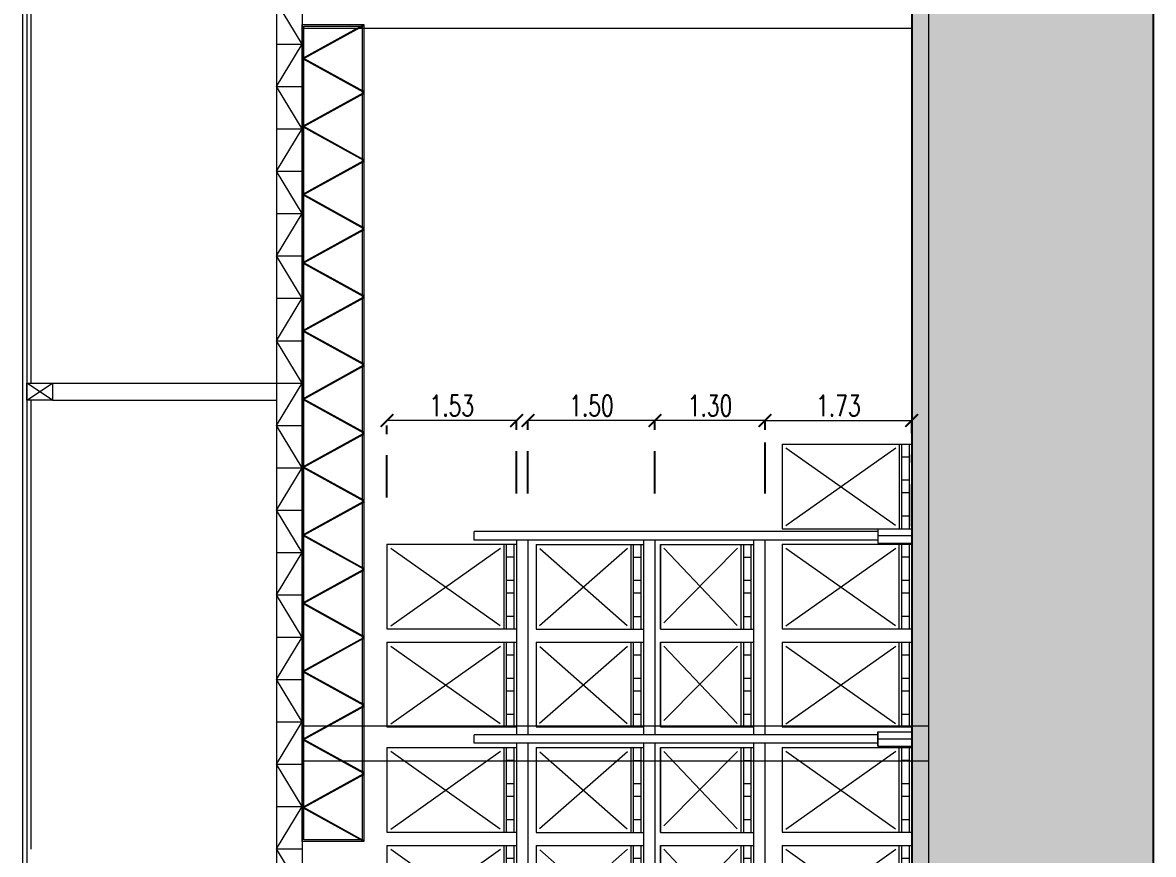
# Model space of a CAD drawing. Header units: millimetres. Extents: x 2828 to 3406, y 849 to 1266.
# Drawn here: x 3200.48 to 3213.84, y 1136.52 to 1146.34 of the extents above; entities that cross this region are included whole.
import ezdxf

# ---------------------------------------------------------------- set-up
doc = ezdxf.new("R2010")
doc.units = ezdxf.units.MM
doc.header["$PDMODE"] = 34
doc.header["$PDSIZE"] = -10
doc.linetypes.add('DASHDOT', pattern=[1, 0.5, -0.25, 0, -0.25])
doc.layers.get('DEFPOINTS').update_dxf_attribs({"lineweight": 5})
for name, color, linetype, lineweight in [('0.05', 64, 'Continuous', 5), ('0.10', 161, 'Continuous', 9), ('0.30', 1, 'Continuous', 25), ('equipa cotas', 222, 'Continuous', 5), ('EQUIPAMIENTO', 4, 'Continuous', 15), ('hatch color', 26, 'Continuous', 13)]:
    doc.layers.add(name, color=color, linetype=linetype, lineweight=lineweight)
doc.layers.add('equipa auxiliar', color=7, linetype='Continuous', lineweight=13, true_color=0x878787)
doc.styles.add('250-cts', font='romans.shx', dxfattribs={"width": 0.7, "height": 0.25})
doc.dimstyles.new('250', dxfattribs={"dimtxt": 0.3, "dimasz": 0.15, "dimexe": 0, "dimexo": 0.1, "dimgap": 0.05, "dimtad": 1, "dimzin": 0, "dimdsep": 46, "dimtxsty": '250-cts', "dimblk": 'ARCHTICK', "dimcen": 0.02, "dimclrd": 256, "dimclre": 256, "dimclrt": 256, "dimazin": 0, "dimtfac": 1, "dimtofl": 0, "dimtmove": 1, "dimatfit": 0, "dimldrblk": 'OPEN90', "dimfxl": 1, "dimtolj": 1, "dimtzin": 0, "dimlwd": -1, "dimarcsym": 0})

# ---------------------------------------------------------------- blocks, each defined once
blk = doc.blocks.new('pack')
for p, q in [((1.078, 1.53), (0.078, 1.53)), ((0.078, 1.53), (0.078, 0)), ((0.115, 1.485), (1.033, 0.187)), ((1.033, 1.485), (0.119, 0.191)), ((1.078, 1.53), (1.078, 0)), ((1.078, 0.15), (0.078, 0.15)), ((1.078, 0.12), (0.078, 0.12)), ((1.078, 0.03), (0.078, 0.03)), ((1.078, 0), (0.078, 0)), ((0.228, 0.12), (0.228, 0.03)), ((0.504, 0.12), (0.504, 0.03)), ((0.654, 0.12), (0.654, 0.03)), ((0.928, 0.12), (0.928, 0.03))]:
    blk.add_line(p, q)
blk = doc.blocks.new('rack vista')
at = {"layer": 'EQUIPAMIENTO'}
for p, q in [((-324.499, 274.486), (-324.499, 279.254)), ((-324.499, 279.254), (-324.399, 279.254)), ((-324.399, 274.486), (-324.399, 279.254)), ((-322.099, 274.486), (-322.099, 279.254)), ((-322.099, 279.254), (-321.999, 279.254)), ((-321.999, 274.486), (-321.999, 279.254)), ((-322.099, 278.753), (-324.399, 278.753)), ((-322.099, 278.618), (-324.399, 278.618)), ((-323.305, 278.518), (-324.305, 278.518)), ((-324.305, 278.518), (-324.305, 277.253)), ((-323.355, 278.477), (-324.264, 277.445)), ((-324.262, 278.479), (-323.35, 277.441)), ((-323.305, 278.518), (-323.305, 277.253)), ((-322.15, 278.518), (-323.15, 278.518)), ((-323.15, 278.518), (-323.15, 277.253)), ((-322.199, 278.477), (-323.108, 277.445)), ((-323.106, 278.479), (-322.194, 277.441)), ((-322.15, 278.518), (-322.15, 277.253)), ((-323.305, 277.403), (-324.305, 277.403)), ((-323.305, 277.373), (-324.305, 277.373)), ((-324.155, 277.373), (-324.155, 277.283)), ((-323.88, 277.373), (-323.88, 277.283)), ((-323.73, 277.373), (-323.73, 277.283)), ((-323.455, 277.373), (-323.455, 277.283)), ((-322.15, 277.403), (-323.15, 277.403)), ((-322.15, 277.373), (-323.15, 277.373)), ((-323, 277.373), (-323, 277.283)), ((-322.724, 277.373), (-322.724, 277.283)), ((-322.574, 277.373), (-322.574, 277.283)), ((-322.3, 277.373), (-322.3, 277.283)), ((-322.099, 277.253), (-324.399, 277.253)), ((-323.305, 277.283), (-324.305, 277.283)), ((-323.305, 277.253), (-324.305, 277.253)), ((-322.15, 277.283), (-323.15, 277.283)), ((-322.146, 277.253), (-323.146, 277.253)), ((-322.099, 277.118), (-324.399, 277.118)), ((-323.305, 277.051), (-324.305, 277.051)), ((-324.305, 277.051), (-324.305, 275.953)), ((-324.305, 277.051), (-323.305, 277.051)), ((-323.35, 277.013), (-324.264, 276.145)), ((-324.231, 277.013), (-323.35, 276.141)), ((-323.305, 277.051), (-323.305, 275.953)), ((-322.15, 277.051), (-323.15, 277.051)), ((-323.15, 277.051), (-323.15, 275.953)), ((-323.15, 277.051), (-322.15, 277.051)), ((-322.194, 277.013), (-323.108, 276.145)), ((-323.075, 277.013), (-322.194, 276.141)), ((-322.15, 277.051), (-322.15, 275.953)), ((-323.305, 276.103), (-324.305, 276.103)), ((-323.305, 276.073), (-324.305, 276.073)), ((-324.155, 276.073), (-324.155, 275.983)), ((-323.88, 276.073), (-323.88, 275.983)), ((-323.73, 276.073), (-323.73, 275.983)), ((-323.455, 276.073), (-323.455, 275.983)), ((-322.15, 276.103), (-323.15, 276.103)), ((-322.15, 276.073), (-323.15, 276.073)), ((-323, 276.073), (-323, 275.983)), ((-322.724, 276.073), (-322.724, 275.983)), ((-322.574, 276.073), (-322.574, 275.983)), ((-322.3, 276.073), (-322.3, 275.983)), ((-322.099, 275.953), (-324.399, 275.953)), ((-323.305, 275.983), (-324.305, 275.983)), ((-323.305, 275.953), (-324.305, 275.953)), ((-322.15, 275.983), (-323.15, 275.983)), ((-322.15, 275.953), (-323.15, 275.953)), ((-322.099, 275.818), (-324.399, 275.818)), ((-324.534, 274.486), (-324.534, 274.086)), ((-324.534, 274.486), (-324.365, 274.486)), ((-324.449, 274.086), (-324.449, 274.486)), ((-324.365, 274.486), (-324.365, 274.086)), ((-322.134, 274.486), (-322.134, 274.086)), ((-321.965, 274.486), (-322.134, 274.486)), ((-322.049, 274.086), (-322.049, 274.486)), ((-321.965, 274.486), (-321.965, 274.086))]:
    blk.add_line(p, q, dxfattribs=at)
for p in [(-324.383, 278.753), (-323.226, 278.753), (-324.383, 274.086), (-323.226, 274.086)]:
    blk.add_blockref('pack', p, dxfattribs=at)
blk = doc.blocks.new('_ARCHTICK')
at = {"color": 0, "linetype": 'ByBlock', "const_width": 0.15}
blk.add_lwpolyline([(-0.5, -0.5), (0.5, 0.5)], dxfattribs=at)
blk = doc.blocks.new('*D619')
at = {"layer": 'DEFPOINTS', "color": 0, "transparency": 16777216}
for p in [(3210.983, 1141.639), (3209.251, 1140.679), (3210.983, 1140.288)]:
    blk.add_point(p, dxfattribs=at)
at = {"layer": 'equipa cotas', "linetype": 'DASHDOT', "lineweight": -2, "transparency": 16777216}
for p, q in [((3209.251, 1140.779), (3209.251, 1141.639)), ((3210.983, 1140.388), (3210.983, 1141.639))]:
    blk.add_line(p, q, dxfattribs=at)
at = {"layer": 'equipa cotas', "transparency": 16777216}
blk.add_line((3209.251, 1141.639), (3210.983, 1141.639), dxfattribs=at)
at = {"layer": 'equipa cotas', "transparency": 16777216, "xscale": 0.15, "yscale": 0.15, "zscale": 0.15, "rotation": 180}
blk.add_blockref('_ARCHTICK', (3209.251, 1141.639), dxfattribs=at)
at = {"layer": 'equipa cotas', "transparency": 16777216, "xscale": 0.15, "yscale": 0.15, "zscale": 0.15}
blk.add_blockref('_ARCHTICK', (3210.983, 1141.639), dxfattribs=at)
at = {"layer": 'equipa cotas', "transparency": 16777216, "insert": (3210.117, 1141.814), "char_height": 0.25, "attachment_point": 5, "style": '250-cts'}
blk.add_mtext('\\A1;1.73', dxfattribs=at)
blk = doc.blocks.new('_Open90')
at = {"color": 0, "linetype": 'ByBlock', "lineweight": -2}
for p, q in [((0, 0), (-1, 0)), ((-0.5, 0.5), (0, 0)), ((0, 0), (-0.5, -0.5))]:
    blk.add_line(p, q, dxfattribs=at)
blk = doc.blocks.new('*D620')
at = {"layer": 'DEFPOINTS', "color": 0, "transparency": 16777216}
for p in [(3207.951, 1141.639), (3207.951, 1140.679), (3209.251, 1140.779)]:
    blk.add_point(p, dxfattribs=at)
at = {"layer": 'equipa cotas', "linetype": 'DASHDOT', "lineweight": -2, "transparency": 16777216}
for p, q in [((3207.951, 1140.779), (3207.951, 1141.639)), ((3209.251, 1140.879), (3209.251, 1141.639))]:
    blk.add_line(p, q, dxfattribs=at)
at = {"layer": 'equipa cotas', "transparency": 16777216}
blk.add_line((3209.251, 1141.639), (3207.951, 1141.639), dxfattribs=at)
at = {"layer": 'equipa cotas', "transparency": 16777216, "xscale": 0.15, "yscale": 0.15, "zscale": 0.15, "rotation": 180}
blk.add_blockref('_ARCHTICK', (3207.951, 1141.639), dxfattribs=at)
at = {"layer": 'equipa cotas', "transparency": 16777216, "xscale": 0.15, "yscale": 0.15, "zscale": 0.15}
blk.add_blockref('_ARCHTICK', (3209.251, 1141.639), dxfattribs=at)
at = {"layer": 'equipa cotas', "transparency": 16777216, "insert": (3208.601, 1141.814), "char_height": 0.25, "attachment_point": 5, "style": '250-cts'}
blk.add_mtext('\\A1;1.30', dxfattribs=at)
blk = doc.blocks.new('*D621')
at = {"layer": 'DEFPOINTS', "color": 0, "transparency": 16777216}
for p in [(3206.451, 1141.639), (3206.451, 1140.679), (3207.951, 1140.679)]:
    blk.add_point(p, dxfattribs=at)
at = {"layer": 'equipa cotas', "linetype": 'DASHDOT', "lineweight": -2, "transparency": 16777216}
for p, q in [((3206.451, 1140.779), (3206.451, 1141.639)), ((3207.951, 1140.779), (3207.951, 1141.639))]:
    blk.add_line(p, q, dxfattribs=at)
at = {"layer": 'equipa cotas', "transparency": 16777216}
blk.add_line((3207.951, 1141.639), (3206.451, 1141.639), dxfattribs=at)
at = {"layer": 'equipa cotas', "transparency": 16777216, "xscale": 0.15, "yscale": 0.15, "zscale": 0.15, "rotation": 180}
blk.add_blockref('_ARCHTICK', (3206.451, 1141.639), dxfattribs=at)
at = {"layer": 'equipa cotas', "transparency": 16777216, "xscale": 0.15, "yscale": 0.15, "zscale": 0.15}
blk.add_blockref('_ARCHTICK', (3207.951, 1141.639), dxfattribs=at)
at = {"layer": 'equipa cotas', "transparency": 16777216, "insert": (3207.201, 1141.814), "char_height": 0.25, "attachment_point": 5, "style": '250-cts'}
blk.add_mtext('\\A1;1.50', dxfattribs=at)
blk = doc.blocks.new('*D622')
at = {"layer": 'DEFPOINTS', "color": 0, "transparency": 16777216}
for p in [(3204.786, 1141.639), (3206.316, 1140.679), (3204.786, 1140.63)]:
    blk.add_point(p, dxfattribs=at)
at = {"layer": 'equipa cotas', "linetype": 'DASHDOT', "lineweight": -2, "transparency": 16777216}
for p, q in [((3204.786, 1140.73), (3204.786, 1141.639)), ((3206.316, 1140.779), (3206.316, 1141.639))]:
    blk.add_line(p, q, dxfattribs=at)
at = {"layer": 'equipa cotas', "transparency": 16777216}
blk.add_line((3206.316, 1141.639), (3204.786, 1141.639), dxfattribs=at)
at = {"layer": 'equipa cotas', "transparency": 16777216, "xscale": 0.15, "yscale": 0.15, "zscale": 0.15, "rotation": 180}
blk.add_blockref('_ARCHTICK', (3204.786, 1141.639), dxfattribs=at)
at = {"layer": 'equipa cotas', "transparency": 16777216, "xscale": 0.15, "yscale": 0.15, "zscale": 0.15}
blk.add_blockref('_ARCHTICK', (3206.316, 1141.639), dxfattribs=at)
at = {"layer": 'equipa cotas', "transparency": 16777216, "insert": (3205.551, 1141.814), "char_height": 0.25, "attachment_point": 5, "style": '250-cts'}
blk.add_mtext('\\A1;1.53', dxfattribs=at)
blk = doc.blocks.new('A$C6CC43FFF')
at = {"layer": '0.10'}
for points in [[(0, 0.73), (0, 0), (-9.649, 0), (-9.649, 0.73), (0, 0.73)], [(-9.649, 0), (-9.247, 0.73), (-8.845, 0)], [(-9.638, 0), (-9.247, 0.709), (-8.857, 0)], [(-8.845, 0), (-8.443, 0.73), (-8.041, 0)], [(-8.834, 0), (-8.443, 0.709), (-8.053, 0)], [(-8.041, 0), (-7.639, 0.73), (-7.237, 0)], [(-8.03, 0), (-7.639, 0.709), (-7.248, 0)], [(-7.237, 0), (-6.835, 0.73), (-6.433, 0)], [(-7.226, 0), (-6.835, 0.709), (-6.444, 0)], [(-6.433, 0), (-6.031, 0.73), (-5.629, 0)], [(-6.422, 0), (-6.031, 0.709), (-5.64, 0)], [(-5.629, 0), (-5.227, 0.73), (-4.825, 0)], [(-5.617, 0), (-5.227, 0.709), (-4.836, 0)], [(-4.825, 0), (-4.423, 0.73), (-4.021, 0)], [(-4.813, 0), (-4.423, 0.709), (-4.032, 0)], [(-4.021, 0), (-3.619, 0.73), (-3.216, 0)], [(-4.009, 0), (-3.619, 0.709), (-3.228, 0)], [(-3.216, 0), (-2.814, 0.73), (-2.412, 0)], [(-3.205, 0), (-2.814, 0.709), (-2.424, 0)], [(-2.412, 0), (-2.01, 0.73), (-1.608, 0)], [(-2.401, 0), (-2.01, 0.709), (-1.62, 0)], [(-1.608, 0), (-1.206, 0.73), (-0.804, 0)], [(-1.597, 0), (-1.206, 0.709), (-0.816, 0)], [(-0.804, 0), (-0.402, 0.73), (0, 0)], [(-0.793, 0), (-0.402, 0.709), (-0.011, 0)]]:
    blk.add_lwpolyline(points, dxfattribs=at)
blk.add_lwpolyline([(-0.02, 0.71), (-0.02, 0.02), (-9.629, 0.02), (-9.629, 0.71)], close=True, dxfattribs=at)
blk = doc.blocks.new('*D627')
at = {"layer": 'DEFPOINTS', "color": 0, "transparency": 16777216}
for p in [(3210.983, 1141.639), (3209.251, 1140.679), (3210.983, 1140.288)]:
    blk.add_point(p, dxfattribs=at)
at = {"layer": 'equipa cotas', "linetype": 'DASHDOT', "lineweight": -2, "transparency": 16777216}
for p, q in [((3209.251, 1140.779), (3209.251, 1141.639)), ((3210.983, 1140.388), (3210.983, 1141.639))]:
    blk.add_line(p, q, dxfattribs=at)
at = {"layer": 'equipa cotas', "transparency": 16777216}
blk.add_line((3209.251, 1141.639), (3210.983, 1141.639), dxfattribs=at)
at = {"layer": 'equipa cotas', "transparency": 16777216, "xscale": 0.15, "yscale": 0.15, "zscale": 0.15, "rotation": 180}
blk.add_blockref('_ARCHTICK', (3209.251, 1141.639), dxfattribs=at)
at = {"layer": 'equipa cotas', "transparency": 16777216, "xscale": 0.15, "yscale": 0.15, "zscale": 0.15}
blk.add_blockref('_ARCHTICK', (3210.983, 1141.639), dxfattribs=at)
at = {"layer": 'equipa cotas', "transparency": 16777216, "insert": (3210.117, 1141.814), "char_height": 0.25, "attachment_point": 5, "style": '250-cts'}
blk.add_mtext('\\A1;1.73', dxfattribs=at)
blk = doc.blocks.new('*D628')
at = {"layer": 'DEFPOINTS', "color": 0, "transparency": 16777216}
for p in [(3207.951, 1141.639), (3207.951, 1140.679), (3209.251, 1140.779)]:
    blk.add_point(p, dxfattribs=at)
at = {"layer": 'equipa cotas', "linetype": 'DASHDOT', "lineweight": -2, "transparency": 16777216}
for p, q in [((3207.951, 1140.779), (3207.951, 1141.639)), ((3209.251, 1140.879), (3209.251, 1141.639))]:
    blk.add_line(p, q, dxfattribs=at)
at = {"layer": 'equipa cotas', "transparency": 16777216}
blk.add_line((3209.251, 1141.639), (3207.951, 1141.639), dxfattribs=at)
at = {"layer": 'equipa cotas', "transparency": 16777216, "xscale": 0.15, "yscale": 0.15, "zscale": 0.15, "rotation": 180}
blk.add_blockref('_ARCHTICK', (3207.951, 1141.639), dxfattribs=at)
at = {"layer": 'equipa cotas', "transparency": 16777216, "xscale": 0.15, "yscale": 0.15, "zscale": 0.15}
blk.add_blockref('_ARCHTICK', (3209.251, 1141.639), dxfattribs=at)
at = {"layer": 'equipa cotas', "transparency": 16777216, "insert": (3208.601, 1141.814), "char_height": 0.25, "attachment_point": 5, "style": '250-cts'}
blk.add_mtext('\\A1;1.30', dxfattribs=at)
blk = doc.blocks.new('*D629')
at = {"layer": 'DEFPOINTS', "color": 0, "transparency": 16777216}
for p in [(3206.451, 1141.639), (3206.451, 1140.679), (3207.951, 1140.679)]:
    blk.add_point(p, dxfattribs=at)
at = {"layer": 'equipa cotas', "linetype": 'DASHDOT', "lineweight": -2, "transparency": 16777216}
for p, q in [((3206.451, 1140.779), (3206.451, 1141.639)), ((3207.951, 1140.779), (3207.951, 1141.639))]:
    blk.add_line(p, q, dxfattribs=at)
at = {"layer": 'equipa cotas', "transparency": 16777216}
blk.add_line((3207.951, 1141.639), (3206.451, 1141.639), dxfattribs=at)
at = {"layer": 'equipa cotas', "transparency": 16777216, "xscale": 0.15, "yscale": 0.15, "zscale": 0.15, "rotation": 180}
blk.add_blockref('_ARCHTICK', (3206.451, 1141.639), dxfattribs=at)
at = {"layer": 'equipa cotas', "transparency": 16777216, "xscale": 0.15, "yscale": 0.15, "zscale": 0.15}
blk.add_blockref('_ARCHTICK', (3207.951, 1141.639), dxfattribs=at)
at = {"layer": 'equipa cotas', "transparency": 16777216, "insert": (3207.201, 1141.814), "char_height": 0.25, "attachment_point": 5, "style": '250-cts'}
blk.add_mtext('\\A1;1.50', dxfattribs=at)
blk = doc.blocks.new('*D630')
at = {"layer": 'DEFPOINTS', "color": 0, "transparency": 16777216}
for p in [(3204.786, 1141.639), (3206.316, 1140.679), (3204.786, 1140.63)]:
    blk.add_point(p, dxfattribs=at)
at = {"layer": 'equipa cotas', "linetype": 'DASHDOT', "lineweight": -2, "transparency": 16777216}
for p, q in [((3204.786, 1140.73), (3204.786, 1141.639)), ((3206.316, 1140.779), (3206.316, 1141.639))]:
    blk.add_line(p, q, dxfattribs=at)
at = {"layer": 'equipa cotas', "transparency": 16777216}
blk.add_line((3206.316, 1141.639), (3204.786, 1141.639), dxfattribs=at)
at = {"layer": 'equipa cotas', "transparency": 16777216, "xscale": 0.15, "yscale": 0.15, "zscale": 0.15, "rotation": 180}
blk.add_blockref('_ARCHTICK', (3204.786, 1141.639), dxfattribs=at)
at = {"layer": 'equipa cotas', "transparency": 16777216, "xscale": 0.15, "yscale": 0.15, "zscale": 0.15}
blk.add_blockref('_ARCHTICK', (3206.316, 1141.639), dxfattribs=at)
at = {"layer": 'equipa cotas', "transparency": 16777216, "insert": (3205.551, 1141.814), "char_height": 0.25, "attachment_point": 5, "style": '250-cts'}
blk.add_mtext('\\A1;1.53', dxfattribs=at)
blk = doc.blocks.new('palets')
at = {"layer": 'equipa auxiliar'}
for p, q in [((-294.953, 287.364), (-295.953, 287.364)), ((-295.953, 287.364), (-295.953, 285.834)), ((-295.915, 287.32), (-294.997, 286.022)), ((-294.997, 287.32), (-295.911, 286.025)), ((-294.953, 287.364), (-294.953, 285.834)), ((-294.953, 285.984), (-295.953, 285.984)), ((-294.953, 285.954), (-295.953, 285.954)), ((-295.803, 285.954), (-295.803, 285.864)), ((-295.527, 285.954), (-295.527, 285.864)), ((-295.377, 285.954), (-295.377, 285.864)), ((-295.103, 285.954), (-295.103, 285.864)), ((-294.953, 285.864), (-295.953, 285.864)), ((-294.953, 285.834), (-295.953, 285.834))]:
    blk.add_line(p, q, dxfattribs=at)

msp = doc.modelspace()

# ---------------------------------------------------------------- hatches: boundary and pattern name
at = {"layer": 'hatch color', "true_color": 0x696969}
h = msp.add_hatch(dxfattribs=at)
h.set_pattern_fill('EARTH', color=251, scale=0.07, angle=315, style=0)
h.set_pattern_definition([(45, (2696.8556, 1340.46823), (9e-16, 0.62861793), [0.4445, -0.4445]), (45, (2696.73773, 1340.5861), (9e-16, 0.62861793), [0.4445, -0.4445]), (45, (2696.61986, 1340.70396), (9e-16, 0.62861793), [0.4445, -0.4445]), (135, (2696.61986, 1340.78254), (-0.62861793, 9e-16), [0.4445, -0.4445]), (135, (2696.73773, 1340.9004), (-0.62861793, 9e-16), [0.4445, -0.4445]), (135, (2696.8556, 1341.01827), (-0.62861793, 9e-16), [0.4445, -0.4445])])
h.paths.add_polyline_path([(3211.186, 1050.39), (3213.837, 1050.39), (3213.837, 1266.01), (3210.986, 1266.01), (3210.986, 1086.403), (3211.186, 1086.403)])

# ---------------------------------------------------------------- linework, layer by layer
at = {"layer": '0.05'}
for p, q in [((3200.483, 1236.25), (3200.483, 1086.658, 101.167)), ((3200.483, 1236.25), (3200.483, 1086.658, 101.167)), ((3200.533, 1236.25, -101.167), (3200.533, 1086.658, 101.167)), ((3200.533, 1236.25, -101.167), (3200.533, 1086.658, 101.167)), ((3200.535, 1141.879, 101.167), (3200.836, 1142.079, 101.167)), ((3200.836, 1141.879, 101.167), (3200.535, 1142.079, 101.167)), ((3200.535, 1141.879, 101.167), (3200.836, 1142.079, 101.167)), ((3200.836, 1141.879, 101.167), (3200.535, 1142.079, 101.167))]:
    msp.add_line(p, q, dxfattribs=at)
at = {"layer": '0.05', "color": 8, "true_color": 0x7d7d7d}
for p, q in [((3203.783, 1146.273), (3210.983, 1146.273)), ((3203.783, 1146.273), (3210.983, 1146.273)), ((3200.836, 1142.079, 101.167), (3203.481, 1142.079, 101.167)), ((3200.836, 1142.079, 101.167), (3203.481, 1142.079, 101.167)), ((3200.836, 1141.879, 101.167), (3203.481, 1141.879, 101.167)), ((3200.836, 1141.879, 101.167), (3203.481, 1141.879, 101.167)), ((3203.783, 1138.036), (3211.183, 1138.036)), ((3203.783, 1138.036), (3211.183, 1138.036)), ((3203.783, 1137.62), (3211.183, 1137.62)), ((3203.783, 1137.62), (3211.183, 1137.62))]:
    msp.add_line(p, q, dxfattribs=at)
at = {"layer": '0.10', "color": 251, "true_color": 0x696969}
for p, q in [((3203.481, 1236.13, -101.167), (3203.481, 1086.658, 101.167)), ((3203.481, 1236.13, -101.167), (3203.481, 1086.658, 101.167)), ((3203.783, 1236.13, -101.167), (3203.783, 1086.658, 101.167)), ((3203.783, 1236.13, -101.167), (3203.783, 1086.658, 101.167)), ((3211.183, 1230.619, 101.167), (3211.183, 1070.121, 101.167)), ((3211.183, 1230.619, 101.167), (3211.183, 1070.121, 101.167))]:
    msp.add_line(p, q, dxfattribs=at)
at = {"layer": '0.10'}
for p, q in [((3200.586, 1142.079, 101.167), (3200.586, 1146.778, 101.167)), ((3200.586, 1142.079, 101.167), (3200.586, 1146.778, 101.167)), ((3203.783, 1146.082, 101.167), (3203.481, 1146.582, 101.167)), ((3203.783, 1146.082, 101.167), (3203.481, 1146.582, 101.167)), ((3203.481, 1146.082, 101.167), (3203.783, 1146.082, 101.167)), ((3203.481, 1145.582, 101.167), (3203.783, 1146.082, 101.167)), ((3203.481, 1146.082, 101.167), (3203.783, 1146.082, 101.167)), ((3203.481, 1145.582, 101.167), (3203.783, 1146.082, 101.167)), ((3203.481, 1145.582, 101.167), (3203.783, 1145.582, 101.167)), ((3203.783, 1145.082, 101.167), (3203.481, 1145.582, 101.167)), ((3203.481, 1145.582, 101.167), (3203.783, 1145.582, 101.167)), ((3203.783, 1145.082, 101.167), (3203.481, 1145.582, 101.167)), ((3203.481, 1145.082, 101.167), (3203.783, 1145.082, 101.167)), ((3203.481, 1144.582, 101.167), (3203.783, 1145.082, 101.167)), ((3203.481, 1145.082, 101.167), (3203.783, 1145.082, 101.167)), ((3203.481, 1144.582, 101.167), (3203.783, 1145.082, 101.167)), ((3203.481, 1144.582, 101.167), (3203.783, 1144.582, 101.167)), ((3203.783, 1144.082, 101.167), (3203.481, 1144.582, 101.167)), ((3203.481, 1144.582, 101.167), (3203.783, 1144.582, 101.167)), ((3203.783, 1144.082, 101.167), (3203.481, 1144.582, 101.167)), ((3203.481, 1144.082, 101.167), (3203.783, 1144.082, 101.167)), ((3203.481, 1143.582, 101.167), (3203.783, 1144.082, 101.167)), ((3203.481, 1144.082, 101.167), (3203.783, 1144.082, 101.167)), ((3203.481, 1143.582, 101.167), (3203.783, 1144.082, 101.167)), ((3203.481, 1143.582, 101.167), (3203.783, 1143.582, 101.167)), ((3203.783, 1143.082, 101.167), (3203.481, 1143.582, 101.167)), ((3203.481, 1143.582, 101.167), (3203.783, 1143.582, 101.167)), ((3203.783, 1143.082, 101.167), (3203.481, 1143.582, 101.167)), ((3203.481, 1143.082, 101.167), (3203.783, 1143.082, 101.167)), ((3203.481, 1142.582, 101.167), (3203.783, 1143.082, 101.167)), ((3203.481, 1143.082, 101.167), (3203.783, 1143.082, 101.167)), ((3203.481, 1142.582, 101.167), (3203.783, 1143.082, 101.167)), ((3203.481, 1142.582, 101.167), (3203.783, 1142.582, 101.167)), ((3203.783, 1142.082, 101.167), (3203.481, 1142.582, 101.167)), ((3203.481, 1142.582, 101.167), (3203.783, 1142.582, 101.167)), ((3203.783, 1142.082, 101.167), (3203.481, 1142.582, 101.167)), ((3203.481, 1142.082, 101.167), (3203.783, 1142.082, 101.167)), ((3203.481, 1141.582, 101.167), (3203.783, 1142.082, 101.167)), ((3203.481, 1142.082, 101.167), (3203.783, 1142.082, 101.167)), ((3203.481, 1141.582, 101.167), (3203.783, 1142.082, 101.167)), ((3200.586, 1136.578), (3200.586, 1141.879, 101.167)), ((3200.586, 1136.578), (3200.586, 1141.879, 101.167)), ((3203.481, 1141.582, 101.167), (3203.783, 1141.582, 101.167)), ((3203.783, 1141.082, 101.167), (3203.481, 1141.582, 101.167)), ((3203.481, 1141.582, 101.167), (3203.783, 1141.582, 101.167)), ((3203.783, 1141.082, 101.167), (3203.481, 1141.582, 101.167)), ((3203.481, 1141.082, 101.167), (3203.783, 1141.082, 101.167)), ((3203.481, 1140.582, 101.167), (3203.783, 1141.082, 101.167)), ((3203.481, 1141.082, 101.167), (3203.783, 1141.082, 101.167)), ((3203.481, 1140.582, 101.167), (3203.783, 1141.082, 101.167)), ((3203.481, 1140.582, 101.167), (3203.783, 1140.582, 101.167)), ((3203.783, 1140.082, 101.167), (3203.481, 1140.582, 101.167)), ((3203.481, 1140.582, 101.167), (3203.783, 1140.582, 101.167)), ((3203.783, 1140.082, 101.167), (3203.481, 1140.582, 101.167)), ((3203.481, 1140.082, 101.167), (3203.783, 1140.082, 101.167)), ((3203.481, 1139.582, 101.167), (3203.783, 1140.082, 101.167)), ((3203.481, 1140.082, 101.167), (3203.783, 1140.082, 101.167)), ((3203.481, 1139.582, 101.167), (3203.783, 1140.082, 101.167)), ((3203.481, 1139.582, 101.167), (3203.783, 1139.582, 101.167)), ((3203.783, 1139.082, 101.167), (3203.481, 1139.582, 101.167)), ((3203.481, 1139.582, 101.167), (3203.783, 1139.582, 101.167)), ((3203.783, 1139.082, 101.167), (3203.481, 1139.582, 101.167)), ((3203.481, 1139.082, 101.167), (3203.783, 1139.082, 101.167)), ((3203.481, 1138.582, 101.167), (3203.783, 1139.082, 101.167)), ((3203.481, 1139.082, 101.167), (3203.783, 1139.082, 101.167)), ((3203.481, 1138.582, 101.167), (3203.783, 1139.082, 101.167)), ((3203.481, 1138.582, 101.167), (3203.783, 1138.582, 101.167)), ((3203.783, 1138.082, 101.167), (3203.481, 1138.582, 101.167)), ((3203.481, 1138.582, 101.167), (3203.783, 1138.582, 101.167)), ((3203.783, 1138.082, 101.167), (3203.481, 1138.582, 101.167)), ((3203.481, 1138.082, 101.167), (3203.783, 1138.082, 101.167)), ((3203.481, 1137.582, 101.167), (3203.783, 1138.082, 101.167)), ((3203.481, 1138.082, 101.167), (3203.783, 1138.082, 101.167)), ((3203.481, 1137.582, 101.167), (3203.783, 1138.082, 101.167)), ((3203.481, 1137.582, 101.167), (3203.783, 1137.582, 101.167)), ((3203.783, 1137.082, 101.167), (3203.481, 1137.582, 101.167)), ((3203.481, 1137.582, 101.167), (3203.783, 1137.582, 101.167)), ((3203.783, 1137.082, 101.167), (3203.481, 1137.582, 101.167)), ((3203.481, 1137.082, 101.167), (3203.783, 1137.082, 101.167)), ((3203.481, 1136.582, 101.167), (3203.783, 1137.082, 101.167)), ((3203.481, 1137.082, 101.167), (3203.783, 1137.082, 101.167)), ((3203.481, 1136.582, 101.167), (3203.783, 1137.082, 101.167)), ((3203.481, 1136.582, 101.167), (3203.783, 1136.582, 101.167)), ((3203.783, 1136.082, 101.167), (3203.481, 1136.582, 101.167)), ((3203.481, 1136.582, 101.167), (3203.783, 1136.582, 101.167)), ((3203.783, 1136.082, 101.167), (3203.481, 1136.582, 101.167))]:
    msp.add_line(p, q, dxfattribs=at)
at = {"layer": '0.10', "elevation": 101.167}
msp.add_lwpolyline([(3200.533, 1141.879), (3200.533, 1142.079), (3200.836, 1142.079), (3200.836, 1141.879), (3200.535, 1141.879)], dxfattribs=at)
msp.add_lwpolyline([(3200.533, 1141.879), (3200.533, 1142.079), (3200.836, 1142.079), (3200.836, 1141.879), (3200.535, 1141.879)], dxfattribs=at)
at = {"layer": '0.30', "elevation": 101.167}
msp.add_lwpolyline([(3210.986, 1050.39), (3213.837, 1050.39), (3213.837, 1266.01), (3210.986, 1266.01), (3210.986, 1213.8)], dxfattribs=at)
msp.add_lwpolyline([(3210.986, 1050.39), (3213.837, 1050.39), (3213.837, 1266.01), (3210.986, 1266.01), (3210.986, 1213.8)], dxfattribs=at)
at = {"layer": '0.30'}
msp.add_lwpolyline([(3210.983, 1246.656), (3210.983, 1086.403)], dxfattribs=at)

# ---------------------------------------------------------------- block references
at = {"layer": '0.10', "rotation": 89.99999999999993}
msp.add_blockref('A$C6CC43FFF', (3204.513, 1146.316), dxfattribs=at)
msp.add_blockref('A$C6CC43FFF', (3204.513, 1146.316), dxfattribs=at)
at = {"layer": 'equipa auxiliar', "rotation": 89.99999999999993}
for name, p in [('palets', (3496.817, 1436.315)), ('rack vista', (3485.068, 1462.327)), ('rack vista', (3485.068, 1462.327)), ('rack vista', (3485.068, 1459.927)), ('rack vista', (3485.068, 1459.927))]:
    msp.add_blockref(name, p, dxfattribs=at)

# ---------------------------------------------------------------- dimensions: what is measured, and where the dimension line sits
at = {"layer": 'equipa cotas'}
for base, p1, p2, picture, middle in [((3204.786, 1141.639), (3206.316, 1140.679), (3204.786, 1140.63), '*D622', (3205.551, 1141.814)), ((3204.786, 1141.639), (3206.316, 1140.679), (3204.786, 1140.63), '*D630', (3205.551, 1141.814)), ((3206.451, 1141.639), (3207.951, 1140.679), (3206.451, 1140.679), '*D621', (3207.201, 1141.814)), ((3206.451, 1141.639), (3207.951, 1140.679), (3206.451, 1140.679), '*D629', (3207.201, 1141.814)), ((3207.951, 1141.639), (3209.251, 1140.779), (3207.951, 1140.679), '*D620', (3208.601, 1141.814)), ((3207.951, 1141.639), (3209.251, 1140.779), (3207.951, 1140.679), '*D628', (3208.601, 1141.814)), ((3210.983, 1141.639), (3209.251, 1140.679), (3210.983, 1140.288), '*D619', (3210.117, 1141.814)), ((3210.983, 1141.639), (3209.251, 1140.679), (3210.983, 1140.288), '*D627', (3210.117, 1141.814))]:
    dim = msp.add_linear_dim(base=base, p1=p1, p2=p2, angle=180, dimstyle='250', override={"dimfxl": 0}, dxfattribs=at)
    dim.commit()
    dim.dimension.update_dxf_attribs({"geometry": picture, "text_midpoint": middle})

doc.saveas('drawing.dxf')
